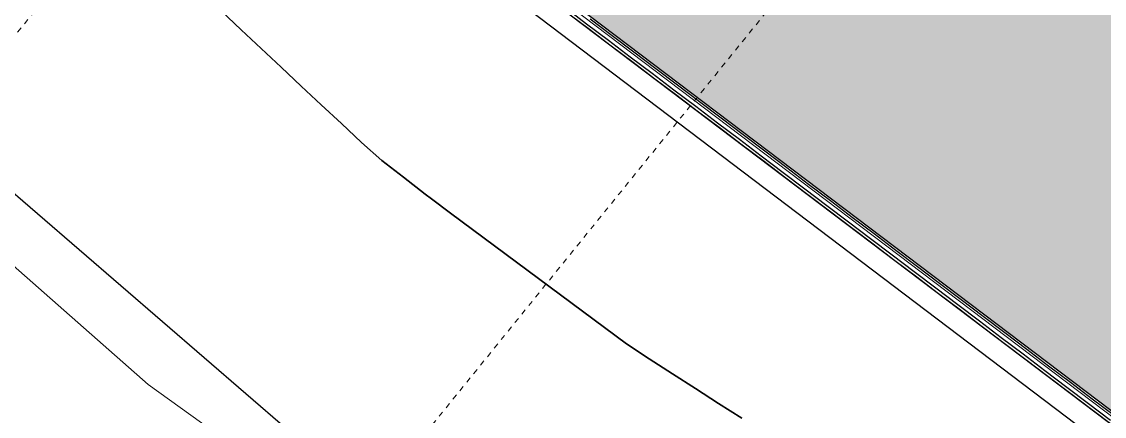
# Model space of a CAD drawing. Header units: metres. Extents: x 507649 to 508899, y 6966965 to 6967377.
# Drawn here: x 507851.11 to 507870.9, y 6967081.62 to 6967088.82 of the extents above; entities that cross this region are included whole.
import ezdxf

# ---------------------------------------------------------------- set-up
doc = ezdxf.new("R2010")
doc.units = ezdxf.units.M
doc.linetypes.add('Grid Line', pattern=[2.1, 1.2, -0.3, 0.3, -0.3])
doc.layers.add('_PROP-BDY', color=6, linetype='Continuous', plot=False)
doc.layers.add('A-FLOR', color=252, linetype='Continuous', lineweight=5)
doc.layers.add('D_UG_PIPES', color=252, linetype='EXIST_SWD', lineweight=0)
for name, color, linetype in [('C_TEXT_2.5', 7, 'Continuous'), ('EWS_BATTER TOP', 30, 'EARTHWORKS_Batter Ticks 1'), ('HATCH_PAVEMENT_CARPARK', 254, 'Continuous'), ('KRB_LIP', 6, 'Continuous'), ('PAV_CREST SAG', 2, 'Continuous'), ('TIN BORDER', 5, 'Continuous'), ('TOPO_BANK', 252, 'Continuous')]:
    doc.layers.add(name, color=color, linetype=linetype)
doc.layers.add('S-GRID', color=47, linetype='Continuous', lineweight=5, plot=False)
doc.styles.get("Standard").update_dxf_attribs({"font": 'ARIALN.TTF'})
doc.linetypes.add('EARTHWORKS_Batter Ticks 1', pattern='A,0.5,[9,ISOCP.shx,S=1,R=0,X=0,Y=0],3,[9,ISOCP.shx,S=0.5,R=0,X=0,Y=0],2.5', length=6)
doc.linetypes.add('EXIST_SWD', pattern='A,5,-2.5,5,-2,["SWD",Standard,S=2.5,R=0,X=0,Y=-1.25],-8,5,-2.5,5,-2.5', length=37.5)

# ---------------------------------------------------------------- blocks, each defined once
blk = doc.blocks.new('XD_HATCH')
at = {"layer": 'HATCH_PAVEMENT_CARPARK'}
h = blk.add_hatch(color=256, dxfattribs=at)
h.dxf.hatch_style = 1
edge = h.paths.add_edge_path()
edge.add_arc((507820.003, 6967266.085), 90.985, 212.49045, 214.43315, ccw=False)
edge.add_line((507743.26, 6967217.211), (507739.398, 6967223.586))
edge.add_line((507739.398, 6967223.586), (507735.794, 6967229.354))
edge.add_arc((507741.735, 6967233.063), 7.004, 130.4092, 211.9744, ccw=False)
edge.add_line((507737.195, 6967238.395), (507750.654, 6967250.094))
edge.add_line((507750.654, 6967250.094), (507741.05, 6967244.042))
edge.add_line((507741.05, 6967244.042), (507736.887, 6967241.488))
edge.add_line((507736.887, 6967241.488), (507736.596, 6967241.375))
edge.add_line((507736.596, 6967241.375), (507734.55, 6967240.12))
edge.add_line((507734.55, 6967240.12), (507731.321, 6967238.12))
edge.add_line((507731.321, 6967238.12), (507725.641, 6967234.654))
edge.add_line((507725.641, 6967234.654), (507731.043, 6967225.636))
edge.add_line((507731.043, 6967225.636), (507734.314, 6967220.406))
edge.add_line((507734.314, 6967220.406), (507740.71, 6967210.555))
edge.add_arc((507792.018, 6967243.469), 60.957, 212.67978, 223.00419)
edge.add_line((507747.44, 6967201.893), (507760.817, 6967187.542))
edge.add_line((507760.817, 6967187.542), (507809.449, 6967136.334))
edge.add_line((507809.449, 6967136.334), (507818.102, 6967127.228))
edge.add_line((507818.102, 6967127.228), (507823.852, 6967121.378))
edge.add_line((507823.852, 6967121.378), (507824.492, 6967120.745))
edge.add_arc((508006.447, 6967303.151), 257.643, 225.07103, 227.49079)
edge.add_line((507832.355, 6967113.225), (507846.232, 6967101.068))
edge.add_line((507846.232, 6967101.068), (507853.401, 6967095.287))
edge.add_line((507853.401, 6967095.287), (507861.259, 6967089.103))
edge.add_line((507861.259, 6967089.103), (507875.892, 6967078.04))
edge.add_line((507875.892, 6967078.04), (507894.996, 6967066.105))
edge.add_line((507894.996, 6967066.105), (507898.306, 6967064.422))
edge.add_arc((507903.258, 6967076.442), 13, 247.607, 320.5781)
edge.add_line((507913.301, 6967068.186), (507923.209, 6967080.381))
edge.add_line((507923.209, 6967080.381), (507928.884, 6967087.367))
edge.add_line((507928.884, 6967087.367), (507934.503, 6967094.285))
edge.add_arc((507925.6, 6967101.304), 11.338, 321.7466, 356.9562)
edge.add_arc((507925.051, 6967101.301), 11.886, 357.1121, 390.6511)
edge.add_line((507935.276, 6967107.361), (507928.355, 6967118.419))
edge.add_arc((507932.593, 6967121.072), 5, 172.2504, 212.042, ccw=False)
edge.add_line((507927.638, 6967121.746), (507927.905, 6967123.707))
edge.add_line((507927.905, 6967123.707), (507927.905, 6967123.707))
edge.add_line((507927.905, 6967123.707), (507928.222, 6967126.036))
edge.add_line((507928.222, 6967126.036), (507922.15, 6967126.731))
edge.add_line((507922.15, 6967126.731), (507921.982, 6967124.77))
edge.add_line((507921.982, 6967124.77), (507922.008, 6967120.889))
edge.add_arc((507933.653, 6967120.754), 11.645, 179.3346, 190.5058)
edge.add_arc((507935.181, 6967121.115), 13.214, 190.8395, 200.6804)
edge.add_arc((507934.907, 6967121.234), 13.001, 201.5983, 211.6011)
edge.add_line((507923.833, 6967114.422), (507928.422, 6967107.084))
edge.add_arc((507919.474, 6967101.5), 10.548, 18.5241, 31.9651, ccw=False)
edge.add_line((507929.475, 6967104.851), (507929.787, 6967103.654))
edge.add_line((507929.787, 6967103.654), (507929.949, 6967102.428))
edge.add_arc((507919.973, 6967101.735), 10, -10.2075, 3.9733, ccw=False)
edge.add_arc((507921.309, 6967101.319), 8.612, 334.462, 350.9422, ccw=False)
edge.add_line((507929.08, 6967097.606), (507928.501, 6967096.513))
edge.add_line((507928.501, 6967096.513), (507927.791, 6967095.501))
edge.add_line((507927.791, 6967095.501), (507924.256, 6967091.166))
edge.add_line((507924.256, 6967091.166), (507918.568, 6967084.191))
edge.add_line((507918.568, 6967084.191), (507911.58, 6967075.614))
edge.add_line((507911.58, 6967075.614), (507910.645, 6967074.541))
edge.add_line((507910.645, 6967074.541), (507910.131, 6967074.048))
edge.add_line((507910.131, 6967074.048), (507909.863, 6967073.813))
edge.add_line((507909.863, 6967073.813), (507909.587, 6967073.587))
edge.add_line((507909.587, 6967073.587), (507909.304, 6967073.367))
edge.add_line((507909.304, 6967073.367), (507909.013, 6967073.157))
edge.add_line((507909.013, 6967073.157), (507908.416, 6967072.764))
edge.add_line((507908.416, 6967072.764), (507907.795, 6967072.408))
edge.add_line((507907.795, 6967072.408), (507907.154, 6967072.091))
edge.add_line((507907.154, 6967072.091), (507906.825, 6967071.948))
edge.add_line((507906.825, 6967071.948), (507906.493, 6967071.814))
edge.add_line((507906.493, 6967071.814), (507905.816, 6967071.577))
edge.add_line((507905.816, 6967071.577), (507905.127, 6967071.382))
edge.add_line((507905.127, 6967071.382), (507904.429, 6967071.208))
edge.add_line((507904.429, 6967071.208), (507903.012, 6967071.034))
edge.add_line((507903.012, 6967071.034), (507901.581, 6967071.056))
edge.add_line((507901.581, 6967071.056), (507900.489, 6967071.127))
edge.add_line((507900.489, 6967071.127), (507899.41, 6967071.292))
edge.add_line((507899.41, 6967071.292), (507898.989, 6967071.383))
edge.add_line((507898.989, 6967071.383), (507898.134, 6967071.614))
edge.add_line((507898.134, 6967071.614), (507897.297, 6967071.904))
edge.add_line((507897.297, 6967071.904), (507895.368, 6967072.947))
edge.add_line((507895.368, 6967072.947), (507879.298, 6967082.987))
edge.add_line((507879.298, 6967082.987), (507866.995, 6967092.289))
edge.add_line((507866.995, 6967092.289), (507856.54, 6967100.453))
edge.add_line((507856.54, 6967100.453), (507836.168, 6967117.777))
edge.add_line((507836.168, 6967117.777), (507828.863, 6967124.875))
edge.add_line((507828.863, 6967124.875), (507821.037, 6967132.845))
edge.add_line((507821.037, 6967132.845), (507813.741, 6967140.457))
edge.add_line((507813.741, 6967140.457), (507815.658, 6967142.761))
edge.add_line((507815.658, 6967142.761), (507797.065, 6967160.683))
edge.add_line((507797.065, 6967160.683), (507795.715, 6967159.508))
edge.add_line((507795.715, 6967159.508), (507754.472, 6967202.936))
edge.add_line((507754.472, 6967202.936), (507751.459, 6967206.268))
edge.add_arc((507819.868, 6967266.093), 90.877, 214.4857, 221.17028, ccw=False)
blk = doc.blocks.new('XE_SURVEY')
at = {"layer": 'D_UG_PIPES', "flags": 128}
blk.add_lwpolyline([(507741.016, 6967200.273), (507747.15, 6967192.291), (507752.549, 6967184.499), (507759.944, 6967176.492), (507766.427, 6967169.447), (507773.421, 6967161.557), (507780.398, 6967154.335), (507787.332, 6967147.004), (507794.664, 6967139.504), (507801.475, 6967132.601), (507808.45, 6967125.472), (507816.205, 6967118.339), (507825.113, 6967108.507), (507830.763, 6967103.224), (507837.747, 6967095.978), (507845.761, 6967088.945), (507853.422, 6967082.201), (507862.041, 6967076.014), (507870.746, 6967069.366), (507880.15, 6967063.579), (507889.541, 6967057.221), (507901.227, 6967052.696), (507905.257, 6967050.845), (507911.912, 6967049.364), (507914.386, 6967050.745), (507920.711, 6967053.97), (507930.606, 6967058.671), (507939.398, 6967065.326), (507941.267, 6967069.526), (507940.877, 6967073.658)], dxfattribs=at)
at = {"layer": 'TOPO_BANK'}
blk.add_polyline3d([(507826.23, 6967109.289, 3.707), (507832.809, 6967102.051, 3.721), (507839.325, 6967095.615, 3.757), (507848.349, 6967087.953, 3.793), (507856.734, 6967080.719, 3.429), (507866.025, 6967074.417, 3.655), (507872.979, 6967068.724, 3.491), (507888.09, 6967058.475, 3.071), (507896.573, 6967054.681, 3.298), (507904.148, 6967052.06, 3.28), (507910.708, 6967051.055, 3.239), (507916.177, 6967052.461, 3.113), (507920.197, 6967054.547, 3.097), (507927.505, 6967060.347, 3.395), (507935.698, 6967066.507, 3.61), (507940.211, 6967073.737, 3.6), (507940.671, 6967080.327, 4.229), (507943.82, 6967086.874, 4.371), (507945.168, 6967091.729, 4.193), (507940.978, 6967098.955, 4.143), (507936.78, 6967105.929, 4.208)], dxfattribs=at)
blk = doc.blocks.new('25027_BNP_Skygate Play-Sheet - 000101 - SITE PLAN')
at = {"layer": '_PROP-BDY'}
blk.add_line((-2421584.66, 4021829.31), (-2439331.96, 4015056.7), dxfattribs=at)
at = {"layer": 'A-FLOR'}
blk.add_line((-2438723.82, 4014753.6), (-2421411.23, 4021360.33), dxfattribs=at)
at = {"layer": 'S-GRID', "linetype": 'Grid Line'}
for p, q in [((-2395148.88, 3966525.87), (-2424051.73, 4050463.89)), ((-2404982.3, 3963140.03), (-2433885.1, 4047077.91))]:
    blk.add_line(p, q, dxfattribs=at)
blk = doc.blocks.new('XE_ARCH')
at = {"xscale": 0.001, "yscale": 0.001, "zscale": 0.001, "rotation": 121.996}
blk.add_blockref('25027_BNP_Skygate Play-Sheet - 000101 - SITE PLAN', (509988.126, 6971273.77), dxfattribs=at)
blk = doc.blocks.new('A$Cbbbd136e')
at = {"layer": 'TIN BORDER'}
blk.add_lwpolyline([(507854.755, 6967089.021), (507855.122, 6967088.678), (507855.488, 6967088.335), (507855.855, 6967087.992), (507856.221, 6967087.649), (507856.587, 6967087.307), (507856.954, 6967086.964), (507857.32, 6967086.621), (507857.696, 6967086.289), (507858.091, 6967085.983), (507858.486, 6967085.677), (507858.599, 6967085.588), (507858.951, 6967085.327), (507859.353, 6967085.029), (507859.754, 6967084.731), (507860.156, 6967084.433), (507860.557, 6967084.135), (507860.959, 6967083.838), (507861.36, 6967083.54), (507861.762, 6967083.242), (507862.164, 6967082.944), (507862.581, 6967082.667), (507863.003, 6967082.397), (507863.425, 6967082.126), (507863.847, 6967081.855), (507864.27, 6967081.584)], dxfattribs=at)
blk = doc.blocks.new('XD_DESIGN BASE_1')
at = {"layer": 'EWS_BATTER TOP'}
blk.add_polyline3d([(507904.112, 6967063.131, 4.956), (507901.107, 6967063.343, 4.984), (507898.242, 6967064.274, 5.013), (507898.242, 6967064.274, 5.013), (507894.899, 6967065.93, 4.954), (507892.083, 6967067.689, 4.99), (507876.55, 6967077.394, 4.899), (507875.779, 6967077.875, 4.899), (507861.137, 6967088.945, 4.99), (507853.276, 6967095.131, 5.04), (507846.103, 6967100.914, 5.086)], dxfattribs=at)
at = {"layer": 'KRB_LIP'}
blk.add_polyline3d([(507906.424, 6967063.833, 4.77), (507903.696, 6967063.449, 4.801), (507900.949, 6967063.648, 4.832), (507898.306, 6967064.422, 4.863), (507898.306, 6967064.422, 4.863), (507898.306, 6967064.422, 4.863), (507894.996, 6967066.105, 4.844), (507892.188, 6967067.859, 4.881), (507876.656, 6967077.563, 4.789), (507875.892, 6967078.04, 4.789), (507861.259, 6967089.103, 4.881), (507853.401, 6967095.287, 4.931), (507846.232, 6967101.068, 4.977)], dxfattribs=at)
at = {"layer": 'PAV_CREST SAG'}
for points in [[(507871.074, 6967081.633, 4.969), (507870.675, 6967081.935, 4.972), (507870.276, 6967082.236, 4.974), (507869.877, 6967082.538, 4.977), (507869.478, 6967082.839, 4.979), (507869.08, 6967083.141, 4.981), (507868.681, 6967083.442, 4.984), (507868.282, 6967083.744, 4.986), (507867.883, 6967084.045, 4.989), (507867.484, 6967084.347, 4.991), (507867.085, 6967084.648, 4.994), (507866.687, 6967084.95, 4.996), (507866.288, 6967085.252, 4.999), (507865.889, 6967085.553, 5.001), (507865.49, 6967085.855, 5.004), (507865.091, 6967086.156, 5.006), (507864.692, 6967086.458, 5.009), (507864.293, 6967086.759, 5.011), (507863.895, 6967087.061, 5.014), (507863.496, 6967087.362, 5.016), (507863.097, 6967087.664, 5.019), (507862.698, 6967087.965, 5.021), (507862.299, 6967088.267, 5.024), (507861.9, 6967088.568, 5.026), (507861.502, 6967088.87, 5.029)], [(507871.074, 6967081.633, 4.969), (507870.675, 6967081.935, 4.972), (507870.276, 6967082.236, 4.974), (507869.877, 6967082.538, 4.977), (507869.478, 6967082.839, 4.979), (507869.08, 6967083.141, 4.981), (507868.681, 6967083.442, 4.984), (507868.282, 6967083.744, 4.986), (507867.883, 6967084.045, 4.989), (507867.484, 6967084.347, 4.991), (507867.085, 6967084.648, 4.994), (507866.687, 6967084.95, 4.996), (507866.288, 6967085.252, 4.999), (507865.889, 6967085.553, 5.001), (507865.49, 6967085.855, 5.004), (507865.091, 6967086.156, 5.006), (507864.692, 6967086.458, 5.009), (507864.293, 6967086.759, 5.011), (507863.895, 6967087.061, 5.014), (507863.496, 6967087.362, 5.016), (507863.097, 6967087.664, 5.019), (507862.698, 6967087.965, 5.021), (507862.299, 6967088.267, 5.024), (507861.9, 6967088.568, 5.026), (507861.502, 6967088.87, 5.029)], [(507871.007, 6967081.545, 4.969), (507870.609, 6967081.847, 4.972), (507870.21, 6967082.148, 4.974), (507869.811, 6967082.45, 4.977), (507869.412, 6967082.752, 4.979), (507869.013, 6967083.053, 4.981), (507868.614, 6967083.355, 4.984), (507868.216, 6967083.656, 4.986), (507867.817, 6967083.958, 4.989), (507867.418, 6967084.259, 4.991), (507867.019, 6967084.561, 4.994), (507866.62, 6967084.862, 4.996), (507866.221, 6967085.164, 4.999), (507865.823, 6967085.465, 5.001), (507865.424, 6967085.767, 5.004), (507865.025, 6967086.068, 5.006), (507864.626, 6967086.37, 5.009), (507864.227, 6967086.671, 5.011), (507863.828, 6967086.973, 5.014), (507863.429, 6967087.275, 5.016), (507863.031, 6967087.576, 5.019), (507862.632, 6967087.878, 5.021), (507862.233, 6967088.179, 5.024), (507861.834, 6967088.481, 5.026), (507861.435, 6967088.782, 5.029), (507861.168, 6967088.984, 5.031)], [(507871.007, 6967081.545, 4.969), (507870.609, 6967081.847, 4.972), (507870.21, 6967082.148, 4.974), (507869.811, 6967082.45, 4.977), (507869.412, 6967082.752, 4.979), (507869.013, 6967083.053, 4.981), (507868.614, 6967083.355, 4.984), (507868.216, 6967083.656, 4.986), (507867.817, 6967083.958, 4.989), (507867.418, 6967084.259, 4.991), (507867.019, 6967084.561, 4.994), (507866.62, 6967084.862, 4.996), (507866.221, 6967085.164, 4.999), (507865.823, 6967085.465, 5.001), (507865.424, 6967085.767, 5.004), (507865.025, 6967086.068, 5.006), (507864.626, 6967086.37, 5.009), (507864.227, 6967086.671, 5.011), (507863.828, 6967086.973, 5.014), (507863.429, 6967087.275, 5.016), (507863.031, 6967087.576, 5.019), (507862.632, 6967087.878, 5.021), (507862.233, 6967088.179, 5.024), (507861.834, 6967088.481, 5.026), (507861.435, 6967088.782, 5.029), (507861.168, 6967088.984, 5.031)], [(507864.27, 6967081.584, 3.628), (507863.847, 6967081.855, 3.618), (507863.425, 6967082.126, 3.607), (507863.003, 6967082.397, 3.597), (507862.581, 6967082.667, 3.587), (507862.164, 6967082.944, 3.579), (507861.762, 6967083.242, 3.58), (507861.36, 6967083.54, 3.581), (507860.959, 6967083.838, 3.582), (507860.557, 6967084.135, 3.583), (507860.156, 6967084.433, 3.584), (507859.754, 6967084.731, 3.585), (507859.353, 6967085.029, 3.586), (507858.951, 6967085.327, 3.587), (507858.599, 6967085.588, 3.588), (507858.486, 6967085.677, 3.588), (507858.091, 6967085.983, 3.589), (507857.696, 6967086.289, 3.591), (507857.32, 6967086.621, 3.602), (507856.954, 6967086.964, 3.619), (507856.587, 6967087.307, 3.636), (507856.221, 6967087.649, 3.653), (507855.855, 6967087.992, 3.67), (507855.488, 6967088.335, 3.686), (507855.122, 6967088.678, 3.703), (507854.755, 6967089.021, 3.72)], [(507864.27, 6967081.584, 3.628), (507863.847, 6967081.855, 3.618), (507863.425, 6967082.126, 3.607), (507863.003, 6967082.397, 3.597), (507862.581, 6967082.667, 3.587), (507862.164, 6967082.944, 3.579), (507861.762, 6967083.242, 3.58), (507861.36, 6967083.54, 3.581), (507860.959, 6967083.838, 3.582), (507860.557, 6967084.135, 3.583), (507860.156, 6967084.433, 3.584), (507859.754, 6967084.731, 3.585), (507859.353, 6967085.029, 3.586), (507858.951, 6967085.327, 3.587), (507858.599, 6967085.588, 3.588), (507858.486, 6967085.677, 3.588), (507858.091, 6967085.983, 3.589), (507857.696, 6967086.289, 3.591), (507857.32, 6967086.621, 3.602), (507856.954, 6967086.964, 3.619), (507856.587, 6967087.307, 3.636), (507856.221, 6967087.649, 3.653), (507855.855, 6967087.992, 3.67), (507855.488, 6967088.335, 3.686), (507855.122, 6967088.678, 3.703), (507854.755, 6967089.021, 3.72)], [(507871.059, 6967081.444, 4.928), (507870.66, 6967081.746, 4.931), (507870.261, 6967082.047, 4.933), (507869.862, 6967082.349, 4.936), (507869.463, 6967082.65, 4.938), (507869.064, 6967082.952, 4.941), (507868.666, 6967083.253, 4.943), (507868.267, 6967083.555, 4.946), (507867.868, 6967083.856, 4.948), (507867.469, 6967084.158, 4.951), (507867.07, 6967084.459, 4.953), (507866.671, 6967084.761, 4.956), (507866.273, 6967085.062, 4.958), (507865.874, 6967085.364, 4.961), (507865.475, 6967085.666, 4.963), (507865.076, 6967085.967, 4.966), (507864.677, 6967086.269, 4.968), (507864.278, 6967086.57, 4.971), (507863.879, 6967086.872, 4.973), (507863.481, 6967087.173, 4.976), (507863.082, 6967087.475, 4.978), (507862.683, 6967087.776, 4.981), (507862.284, 6967088.078, 4.983), (507861.885, 6967088.379, 4.986), (507861.486, 6967088.681, 4.988), (507861.137, 6967088.945, 4.99)], [(507871.059, 6967081.444, 4.928), (507870.66, 6967081.746, 4.931), (507870.261, 6967082.047, 4.933), (507869.862, 6967082.349, 4.936), (507869.463, 6967082.65, 4.938), (507869.064, 6967082.952, 4.941), (507868.666, 6967083.253, 4.943), (507868.267, 6967083.555, 4.946), (507867.868, 6967083.856, 4.948), (507867.469, 6967084.158, 4.951), (507867.07, 6967084.459, 4.953), (507866.671, 6967084.761, 4.956), (507866.273, 6967085.062, 4.958), (507865.874, 6967085.364, 4.961), (507865.475, 6967085.666, 4.963), (507865.076, 6967085.967, 4.966), (507864.677, 6967086.269, 4.968), (507864.278, 6967086.57, 4.971), (507863.879, 6967086.872, 4.973), (507863.481, 6967087.173, 4.976), (507863.082, 6967087.475, 4.978), (507862.683, 6967087.776, 4.981), (507862.284, 6967088.078, 4.983), (507861.885, 6967088.379, 4.986), (507861.486, 6967088.681, 4.988), (507861.137, 6967088.945, 4.99)], [(507864.27, 6967081.584, 3.628), (507863.847, 6967081.855, 3.618), (507863.425, 6967082.126, 3.607), (507863.003, 6967082.397, 3.597), (507862.581, 6967082.667, 3.587), (507862.164, 6967082.944, 3.579), (507861.762, 6967083.242, 3.58), (507861.36, 6967083.54, 3.581), (507860.959, 6967083.838, 3.582), (507860.557, 6967084.135, 3.583), (507860.156, 6967084.433, 3.584), (507859.754, 6967084.731, 3.585), (507859.353, 6967085.029, 3.586), (507858.951, 6967085.327, 3.587), (507858.599, 6967085.588, 3.588), (507858.486, 6967085.677, 3.588), (507858.091, 6967085.983, 3.589), (507857.696, 6967086.289, 3.591), (507857.32, 6967086.621, 3.602), (507856.954, 6967086.964, 3.619), (507856.587, 6967087.307, 3.636), (507856.221, 6967087.649, 3.653), (507855.855, 6967087.992, 3.67), (507855.488, 6967088.335, 3.686), (507855.122, 6967088.678, 3.703), (507854.755, 6967089.021, 3.72)]]:
    blk.add_polyline3d(points, dxfattribs=at)
at = {"layer": 'TIN BORDER'}
blk.add_blockref('A$Cbbbd136e', (0, 0), dxfattribs=at)

msp = doc.modelspace()

# ---------------------------------------------------------------- block references
at = {"layer": 'C_TEXT_2.5'}
for name in ['XD_HATCH', 'XE_SURVEY']:
    msp.add_blockref(name, (0, 0), dxfattribs=at)

# ---------------------------------------------------------------- next in the draw order: block references
msp.add_blockref('XE_ARCH', (0, 0), dxfattribs=at)

# ---------------------------------------------------------------- next in the draw order: block references
msp.add_blockref('XD_DESIGN BASE_1', (0, 0), dxfattribs=at)

doc.saveas('drawing.dxf')
